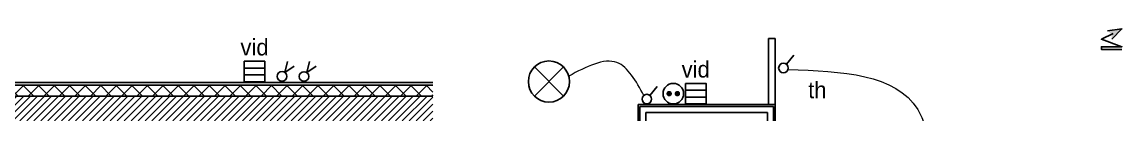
# Model space of a CAD drawing. Header units: centimetres. Extents: x 2811 to 13089, y 820 to 6224.
# Drawn here: x 11132 to 11934, y 4380 to 4442 of the extents above; entities that cross this region are included whole.
import ezdxf

# ---------------------------------------------------------------- set-up
doc = ezdxf.new("R2010")
doc.units = ezdxf.units.CM
for name, color, linetype in [('B GÈnÈral_Hatch', 252, 'Continuous'), ('B Général', 252, 'Continuous'), ('F REMPLISSAGE-vert clair', 252, 'Continuous'), ('F REMPLISSAGE-vert foncé', 252, 'Continuous')]:
    doc.layers.add(name, color=color, linetype=linetype)
doc.layers.add('prlm-ELEC-CFA', color=1, linetype='Continuous', lineweight=25)
doc.layers.add('prlm-ELEC-CFO', color=1, linetype='Continuous', lineweight=25)
doc.styles.add('prlm-elec-cfa', font='comic.ttf', dxfattribs={"height": 12})

# ---------------------------------------------------------------- blocks, each defined once
blk = doc.blocks.new('xi.VV')
at = {"layer": 'prlm-ELEC-CFO', "color": 0}
blk.add_lwpolyline([(6.95, 3.42), (0.01, -1.13), (1.91, 6.95)], dxfattribs=at)
blk.add_circle((-2, -4), 3.5, dxfattribs=at)
blk = doc.blocks.new('xi.SA')
at = {"layer": 'prlm-ELEC-CFO', "color": 0}
blk.add_lwpolyline([(0.2, -1.28), (5.5, 5.28)], dxfattribs=at)
blk.add_circle((-2, -4), 3.5, dxfattribs=at)
blk = doc.blocks.new('xi.VR')
at = {"layer": 'prlm-ELEC-CFO', "lineweight": 5}
blk.add_hatch(color=0, dxfattribs=at).paths.add_polyline_path([(-3, 6), (-0.1, 3.7), (0, 0), (7.5, 7.5)])
at = {"layer": 'prlm-ELEC-CFO', "color": 0}
for points in [[(0.95, 4.23), (-7.5, 0), (7.5, -5.5), (-7.5, -5.5), (-7.5, -7.5), (7.5, -7.5)], [(-3, 6), (7.5, 7.5), (0, 0)]]:
    blk.add_lwpolyline(points, dxfattribs=at)
blk = doc.blocks.new('xi.PTCE')
at = {"layer": 'prlm-ELEC-CFO', "color": 0}
for points in [[(-10.61, 10.61), (10.61, -10.61)], [(10.61, 10.61), (-10.61, -10.61)]]:
    blk.add_lwpolyline(points, dxfattribs=at)
at = {"layer": 'prlm-ELEC-CFO', "color": 0, "linetype": 'ByBlock'}
blk.add_circle((0, 0), 15, dxfattribs=at)
blk = doc.blocks.new('xi.PC')
at = {"color": 0, "lineweight": 5}
blk.add_wipeout([(-7.5, -7.5), (7.5, -7.5), (7.5, 7.5), (-7.5, 7.5)], dxfattribs=at).dxf.layer = 'prlm-ELEC-CFO'
at = {"layer": 'prlm-ELEC-CFO', "color": 0, "linetype": 'ByBlock', "lineweight": 5, "const_width": 2}
for points in [[(-4, 0, 1), (-2, 0, 1)], [(2, 0, 1), (4, 0, 1)]]:
    blk.add_lwpolyline(points, format="xyb", close=True, dxfattribs=at)
at = {"layer": 'prlm-ELEC-CFO', "color": 0, "linetype": 'ByBlock', "lineweight": -2}
blk.add_circle((0, 0), 7.5, dxfattribs=at)
blk = doc.blocks.new('xi.VID')
at = {"layer": 'prlm-ELEC-CFA', "color": 0, "linetype": 'ByBlock', "lineweight": -2, "flags": 128}
blk.add_lwpolyline([(-7.5, 7.5), (7.5, 7.5), (7.5, -7.5), (-7.5, -7.5)], close=True, dxfattribs=at)
at = {"layer": 'prlm-ELEC-CFA', "color": 0}
for points in [[(-7.5, 2.5), (7.5, 2.5)], [(-7.5, -2.5), (7.5, -2.5)]]:
    blk.add_lwpolyline(points, dxfattribs=at)

msp = doc.modelspace()

# ---------------------------------------------------------------- hatches: boundary and pattern name
at = {"layer": 'B GÈnÈral_Hatch', "linetype": 'Continuous'}
h = msp.add_hatch(dxfattribs=at)
h.set_pattern_fill('02_ISOLANT', color=256, style=0, pattern_type=2)
h.set_pattern_definition([(45, (0, 0), (-5.656854, 5.656854), []), (135, (0, 0), (5.656854, 5.656854), [])])
h.paths.add_polyline_path([(10728.484, 4401.391), (10720.484, 4393.391), (11431.445, 4393.391), (11431.445, 4401.391)])
h = msp.add_hatch(dxfattribs=at)
h.set_pattern_fill('50_BETON', color=256, style=0, pattern_type=2)
h.set_pattern_definition([(45, (0, 0), (2.4253472, -2.6458333), [])])
h.paths.add_polyline_path([(10720.484, 4393.392), (10700.484, 4375.392), (11431.445, 4375.392), (11431.445, 4393.392)])

# ---------------------------------------------------------------- linework, layer by layer
at = {"layer": 'B Général', "linetype": 'Continuous'}
for p, q in [((11676.042, 4435.509), (11676.042, 4387.289)), ((11676.042, 4435.509), (11676.042, 4387.289)), ((11676.042, 4435.509), (11681.042, 4435.509)), ((11681.042, 4435.509), (11681.042, 4387.289)), ((11681.042, 4435.509), (11681.042, 4387.289)), ((10728.484, 4401.391), (11431.445, 4401.391)), ((10730.484, 4403.391), (11431.445, 4403.391)), ((10730.484, 4403.391), (11431.445, 4403.391)), ((11431.445, 4393.392), (10720.484, 4393.392)), ((10720.484, 4393.391), (11431.445, 4393.391)), ((10720.484, 4393.391), (11431.445, 4393.391)), ((11581.042, 4331.289), (11581.042, 4387.289)), ((11681.042, 4387.289), (11681.042, 4331.289))]:
    msp.add_line(p, q, dxfattribs=at)
at = {"layer": 'B Général', "linetype": 'Continuous', "lineweight": 18}
msp.add_line((11431.445, 4393.392), (10720.484, 4393.392), dxfattribs=at)
at = {"layer": 'F REMPLISSAGE-vert clair'}
for p, q in [((11582.342, 4332.589), (11582.342, 4385.989)), ((11586.742, 4336.989), (11586.742, 4381.589)), ((11586.742, 4381.589), (11675.342, 4381.589)), ((11675.342, 4381.589), (11675.342, 4336.989)), ((11679.742, 4385.989), (11679.742, 4332.589))]:
    msp.add_line(p, q, dxfattribs=at)
at = {"layer": 'F REMPLISSAGE-vert foncé', "linetype": 'Continuous'}
for p, q in [((11581.042, 4331.289), (11581.042, 4387.289)), ((11681.042, 4387.289), (11681.042, 4331.289))]:
    msp.add_line(p, q, dxfattribs=at)
at = {"layer": 'F REMPLISSAGE-vert foncé'}
for p, q in [((11582.342, 4332.589), (11582.342, 4385.989)), ((11586.742, 4336.989), (11586.742, 4381.589)), ((11586.742, 4381.589), (11675.342, 4381.589)), ((11675.342, 4381.589), (11675.342, 4336.989)), ((11679.742, 4385.989), (11679.742, 4332.589))]:
    msp.add_line(p, q, dxfattribs=at)
at = {"layer": 'prlm-ELEC-CFO', "lineweight": 13}
msp.add_spline([(11585.226, 4394), (11565.668, 4417.949), (11530.48, 4408.088)], degree=3, dxfattribs=at)

# ---------------------------------------------------------------- block references
at = {"layer": 'prlm-ELEC-CFA'}
msp.add_blockref('xi.VID', (11301.345, 4411.391), dxfattribs=at)
at = {"layer": 'prlm-ELEC-CFO'}
for name, p in [('xi.VR', (11926.445, 4434.986)), ('xi.SA', (11689.042, 4417.98)), ('xi.VV', (11323.403, 4411.896)), ('xi.VV', (11339.444, 4411.807)), ('xi.PTCE', (11516.014, 4404.122)), ('xi.SA', (11589.44, 4395.289))]:
    msp.add_blockref(name, p, dxfattribs=at)

# ---------------------------------------------------------------- texts
at = {"layer": 'prlm-ELEC-CFO', "lineweight": 20, "insert": (11711.786, 4397.886), "char_height": 12, "attachment_point": 5, "line_spacing_factor": 0.8, "style": 'prlm-elec-cfa', "bg_fill": 3, "box_fill_scale": 1.1, "bg_fill_color": 256, "bg_fill_transparency": 0}
msp.add_mtext('th', dxfattribs=at)

# ---------------------------------------------------------------- next in the draw order: linework, layer by layer
at = {"layer": 'prlm-ELEC-CFO', "lineweight": 13}
msp.add_spline([(11690.385, 4412.943), (11784.949, 4383.614), (11794.507, 4358.25)], degree=3, dxfattribs=at)

# ---------------------------------------------------------------- next in the draw order: block references
at = {"layer": 'prlm-ELEC-CFO'}
msp.add_blockref('xi.PC', (11606.728, 4395.289), dxfattribs=at)

# ---------------------------------------------------------------- next in the draw order: texts
at = {"layer": 'prlm-ELEC-CFA', "lineweight": 20, "insert": (11301.345, 4429.055), "char_height": 12, "attachment_point": 5, "line_spacing_factor": 0.8, "style": 'prlm-elec-cfa', "bg_fill": 3, "box_fill_scale": 1.1, "bg_fill_color": 256, "bg_fill_transparency": 0}
msp.add_mtext('vid', dxfattribs=at)

# ---------------------------------------------------------------- next in the draw order: linework, layer by layer
at = {"layer": 'B Général', "linetype": 'Continuous'}
msp.add_line((11581.042, 4387.289), (11681.042, 4387.289), dxfattribs=at)
at = {"layer": 'F REMPLISSAGE-vert clair'}
msp.add_line((11582.342, 4385.989), (11679.742, 4385.989), dxfattribs=at)
at = {"layer": 'F REMPLISSAGE-vert foncé', "linetype": 'Continuous'}
msp.add_line((11581.042, 4387.289), (11681.042, 4387.289), dxfattribs=at)
at = {"layer": 'F REMPLISSAGE-vert foncé'}
msp.add_line((11582.342, 4385.989), (11679.742, 4385.989), dxfattribs=at)

# ---------------------------------------------------------------- next in the draw order: block references
at = {"layer": 'prlm-ELEC-CFA'}
msp.add_blockref('xi.VID', (11623.079, 4395.289), dxfattribs=at)

# ---------------------------------------------------------------- next in the draw order: texts
at = {"layer": 'prlm-ELEC-CFA', "lineweight": 20, "insert": (11623.079, 4412.953), "char_height": 12, "attachment_point": 5, "line_spacing_factor": 0.8, "style": 'prlm-elec-cfa', "bg_fill": 3, "box_fill_scale": 1.1, "bg_fill_color": 256, "bg_fill_transparency": 0}
msp.add_mtext('vid', dxfattribs=at)

doc.saveas('drawing.dxf')
